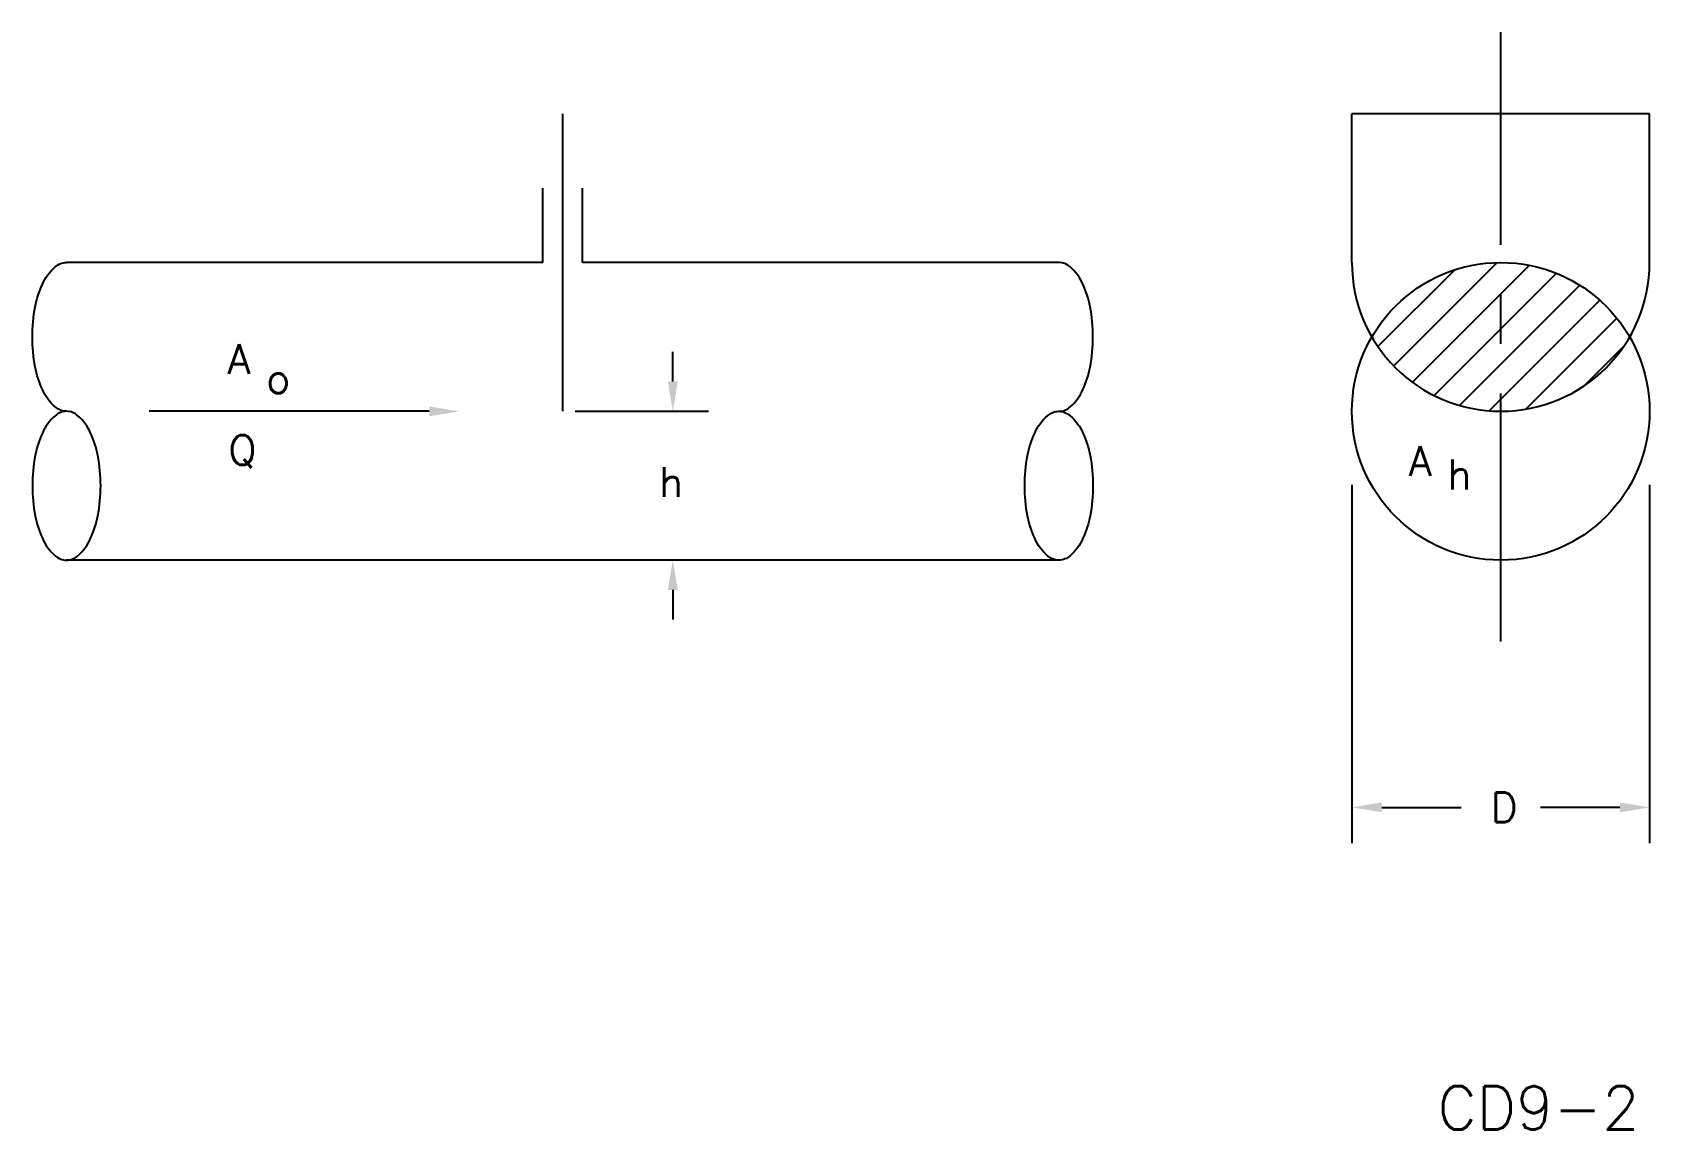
# Model space of a CAD drawing. Extents: x 1.23 to 9.38, y 1.39 to 6.92.
import ezdxf

# ---------------------------------------------------------------- set-up
doc = ezdxf.new("R2010")
doc.units = 0
doc.header["$MEASUREMENT"] = 0
doc.linetypes.add('CENTER', pattern=[2, 1.25, -0.25, 0.25, -0.25])
doc.layers.get('0').update_dxf_attribs({"linetype": 'CONTINUOUS'})
doc.layers.add('NUMBER', color=7, linetype='CONTINUOUS')
doc.styles.add('ROMANS', font='romans')

msp = doc.modelspace()

# ---------------------------------------------------------------- linework, layer by layer
at = {"linetype": 'CENTER'}
msp.add_line((8.6297, 3.8465), (8.6297, 6.9172), dxfattribs=at)
for p, q in [((3.9028, 5.0068), (3.9028, 6.5068)), ((9.3797, 6.5068), (7.8797, 6.5068)), ((7.8797, 5.7568), (7.8797, 6.5068)), ((9.3797, 5.7568), (9.3797, 6.5068)), ((3.8028, 5.7568), (3.8028, 6.1318)), ((4.0028, 5.7568), (4.0028, 6.1318)), ((3.8028, 5.7568), (1.4028, 5.7568)), ((6.4028, 5.7568), (4.0028, 5.7568)), ((4.4579, 5.1568), (4.4579, 5.3068)), ((3.2305, 5.0068), (1.82, 5.0068)), ((3.9653, 5.0068), (4.6379, 5.0068)), ((7.8797, 4.6364), (7.8797, 2.8305)), ((9.3797, 4.6364), (9.3797, 2.8305)), ((6.4028, 4.2568), (1.4028, 4.2568)), ((4.4579, 4.1068), (4.4579, 3.9568)), ((8.0297, 3.0105), (8.4297, 3.0105)), ((9.2297, 3.0105), (8.8297, 3.0105))]:
    msp.add_line(p, q)
at = {"color": 0}
for p, q in [((8.0108, 5.3332), (8.3976, 5.72)), ((8.0902, 5.2359), (8.611, 5.7566)), ((8.1845, 5.1533), (8.774, 5.7428)), ((8.2941, 5.0862), (8.9103, 5.7024)), ((8.4211, 5.0364), (9.0274, 5.6427)), ((8.5707, 5.0092), (9.1285, 5.567)), ((8.7558, 5.0175), (9.2146, 5.4764)), ((9.0521, 5.1371), (9.2495, 5.3345))]:
    msp.add_line(p, q, dxfattribs=at)
for points in [[(1.4028, 5.0068, -0.185624), (1.3456, 5.0288, -0.101934), (1.2811, 5.1167, -0.060684), (1.245, 5.2297, -0.047006), (1.2307, 5.3818, -0.047006), (1.245, 5.534, -0.060684), (1.2811, 5.647, -0.101934), (1.3456, 5.7349, -0.185624), (1.4028, 5.7568, -0.185624)], [(6.4028, 5.0068, 0.185624), (6.46, 5.0288, 0.101934), (6.5245, 5.1167, 0.060684), (6.5606, 5.2297, 0.047006), (6.5749, 5.3818, 0.047006), (6.5606, 5.534, 0.060684), (6.5245, 5.647, 0.101934), (6.46, 5.7349, 0.185624), (6.4028, 5.7568, 0.185624)]]:
    msp.add_lwpolyline(points, format="xyb")
for points in [[(1.4028, 4.2568, 0.185624), (1.46, 4.2788, 0.101934), (1.5245, 4.3667, 0.060684), (1.5606, 4.4797, 0.047006), (1.5749, 4.6318, 0.047006), (1.5606, 4.784, 0.060684), (1.5245, 4.897, 0.101934), (1.46, 4.9849, 0.185624), (1.4028, 5.0068, 0.185624), (1.3456, 4.9849, 0.101934), (1.2811, 4.897, 0.060684), (1.245, 4.784, 0.047006), (1.2307, 4.6318, 0.047006), (1.245, 4.4797, 0.060684), (1.2811, 4.3667, 0.101934), (1.3456, 4.2788, 0.185624)], [(6.4028, 4.2568, -0.185624), (6.3456, 4.2788, -0.101934), (6.2811, 4.3667, -0.060684), (6.245, 4.4797, -0.047006), (6.2307, 4.6318, -0.047006), (6.245, 4.784, -0.060684), (6.2811, 4.897, -0.101934), (6.3456, 4.9849, -0.185624), (6.4028, 5.0068, -0.185624), (6.46, 4.9849, -0.101934), (6.5245, 4.897, -0.060684), (6.5606, 4.784, -0.047006), (6.5749, 4.6318, -0.047006), (6.5606, 4.4797, -0.060684), (6.5245, 4.3667, -0.101934), (6.46, 4.2788, -0.185624)]]:
    msp.add_lwpolyline(points, format="xyb", close=True)
msp.add_circle((8.6297, 5.0068), 0.75)
msp.add_arc((8.6297, 5.7568), 0.75, 180, 0)
for points in [[(4.4829, 5.1568), (4.4329, 5.1568), (4.4579, 5.0068)], [(3.2305, 5.0318), (3.2305, 4.9818), (3.3805, 5.0068)], [(4.4829, 4.1068), (4.4329, 4.1068), (4.4579, 4.2568)], [(8.0297, 2.9855), (8.0297, 3.0355), (7.8797, 3.0105)], [(9.2297, 2.9855), (9.2297, 3.0355), (9.3797, 3.0105)]]:
    msp.add_solid(points)

# ---------------------------------------------------------------- texts
at = {"style": 'ROMANS'}
for s, p in [('A', (2.2144, 5.1952)), ('o', (2.4089, 5.0977)), ('Q', (2.2186, 4.7363)), ('A', (8.166, 4.6816)), ('h', (8.3605, 4.6132)), ('h', (4.3881, 4.5751)), ('D', (8.5797, 2.9355))]:
    msp.add_text(s, height=0.15, dxfattribs=at).set_placement(p)
at = {"layer": 'NUMBER', "style": 'ROMANS'}
msp.add_text('CD9-2', height=0.22, dxfattribs=at).set_placement((8.3106, 1.3859))

doc.saveas('drawing.dxf')
